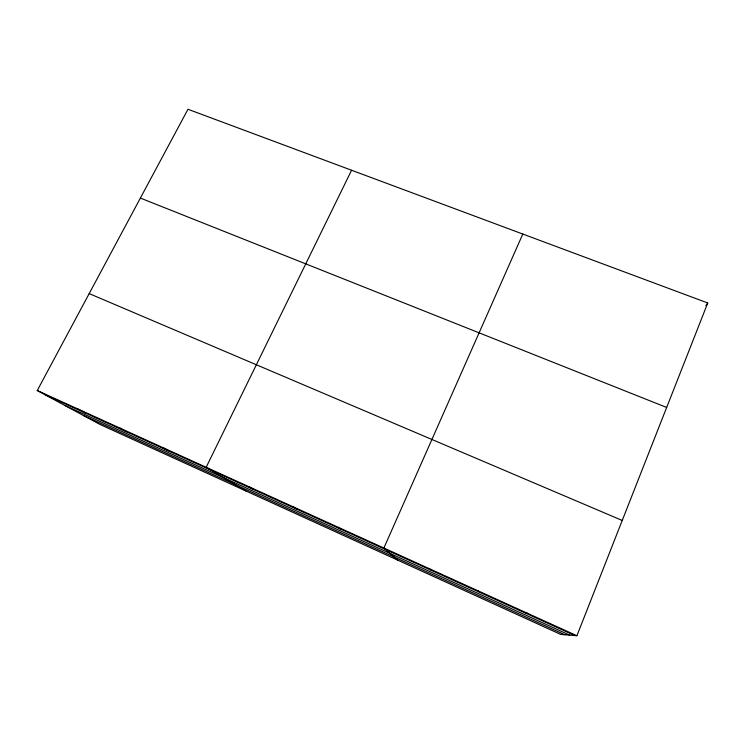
<?xml version="1.0" encoding="UTF-8"?>
<svg xmlns="http://www.w3.org/2000/svg" width="745" height="745" viewBox="0 0 745 745"><rect width="100%" height="100%" fill="white"/><g stroke="black" fill="none" stroke-linecap="round" stroke-linejoin="round"><path stroke-width="1.12" d="M478.29 591.679L478.355 590.953M576.909 635.736L707.75 302.982L187.973 109.264L37.25 390.52L99.802 424.38L560.734 634.423L576.909 635.736L37.25 390.52M522.804 234.051L383.88 548.022L397.811 560.184M351.584 170.242L206.169 467.273L245.915 490.964M705.869 305.599L707.75 302.982M526.063 613.396L527.106 613.107M140.377 198.068L666.673 407.459M89.186 293.604L622.233 520.466M45.11 394.776L574.842 635.569M64.843 405.457L569.702 635.15M83.365 415.477L564.924 634.768M78.225 409.135L85.414 413.093M120.019 428.124L126.52 431.774M162.652 447.503L168.435 450.827M249.258 486.857L253.514 489.502M293.223 506.833L296.687 509.133M338.09 527.218L340.716 529.146M430.619 569.264L431.495 570.409"/></g></svg>
